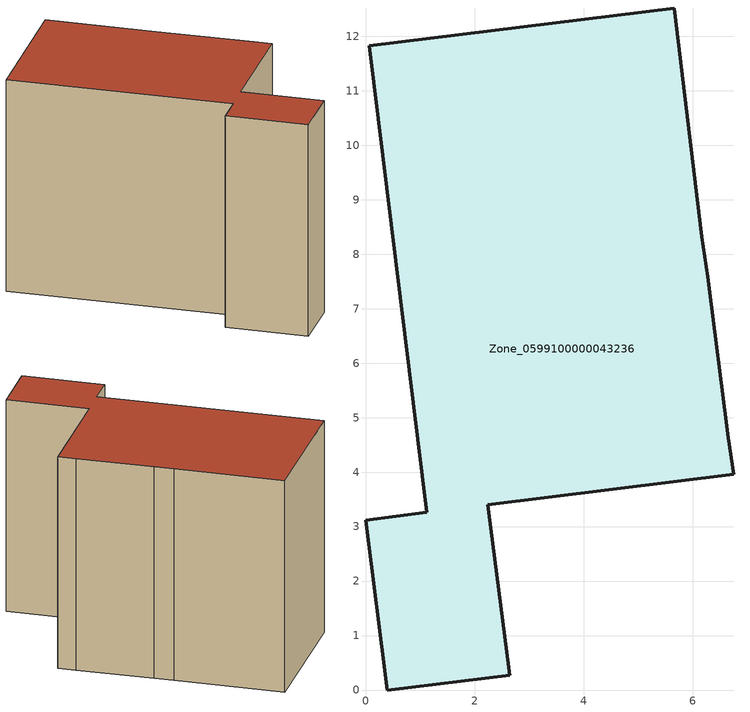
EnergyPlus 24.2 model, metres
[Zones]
Zone_0599100000043236
 floor ground (C_G): 6.28,7.59 6.65,4.63 6.75,3.96 2.24,3.4 2.64,0.27 0.39,0 0,3.12 1.12,3.26 0.06,11.83 5.66,12.52 6.17,8.32 z0
 wall outside (C_F): 1.12,3.26 0,3.12 0.39,0 2.64,0.27 2.24,3.4 6.75,3.96 6.65,4.63 6.28,7.59 6.17,8.32 5.66,12.52 0.06,11.83 1.12,3.26 z0:8.51
 roof outside (C_R): 6.65,4.63 6.28,7.59 6.17,8.32 5.66,12.52 0.06,11.83 1.12,3.26 0,3.12 0.39,0 2.64,0.27 2.24,3.4 6.75,3.96 z8.51
[BUILDING]
Pand.0599100000043236: North Axis=0; Terrain=City; Loads Convergence Tolerance Value=0.04; Temperature Convergence Tolerance Value=0.4; Solar Distribution=FullExterior; Maximum Number of Warmup Days=25; Minimum Number of Warmup Days=1
[Site:Location]
Rotterdam.The.Hague.AP_ZH_NLD Design_Conditions: Latitude=51.96; Longitude=4.45; Time Zone=1; Elevation=-4.5
[SITE:GROUNDTEMPERATURE:BUILDINGSURFACE]
18, 18, 18, 18, 18, 18, 18, 18, 18, 18, 18, 18
[MATERIAL] Thermal Absorptance=0.9; Solar Absorptance=0.7; Visible Absorptance=0.7
Name | Roughness | Thickness | Conductivity | Density | Specific Heat
G.TC.1975-1991 | MediumSmooth | 0.15 | 0.288461 | 540 | 1210
F.TC.1975-1991 | Rough | 0.3 | 0.230769 | 1920 | 840
R.TC.1975-1991 | MediumRough | 0.2 | 0.153846 | 1500 | 1000
[CONSTRUCTION]
C_G: G.TC.1975-1991
C_F: F.TC.1975-1991
C_R: R.TC.1975-1991
[ZONE]
Zone_0599100000043236: Type=1; Multiplier=1; Ceiling Height=Autocalculate; Volume=Autocalculate; Floor Area=autocalculate; Part of Total Floor Area=Yes
[ZONEINFILTRATION:DESIGNFLOWRATE]
Infil_Zone_0599100000043236: Zone or ZoneList or Space or SpaceList=Zone_0599100000043236; Schedule=AlwaysOn; Design Flow Rate Calculation Method=Flow/Area; Flow Rate per Floor Area=0.003; Constant Term Coefficient=1; Temperature Term Coefficient=0; Velocity Term Coefficient=0; Velocity Squared Term Coefficient=0
[HVACTEMPLATE:ZONE:IDEALLOADSAIRSYSTEM]
Zone_0599100000043236: Maximum Heating Supply Air Temperature=50; Minimum Cooling Supply Air Temperature=13; Maximum Heating Supply Air Humidity Ratio=0.0156; Minimum Cooling Supply Air Humidity Ratio=0.0077; Heating Limit=NoLimit; Cooling Limit=NoLimit; Dehumidification Control Type=ConstantSensibleHeatRatio; Cooling Sensible Heat Ratio=0.7; Dehumidification Setpoint=60; Humidification Control Type=None; Humidification Setpoint=30; Outdoor Air Method=None; Outdoor Air Flow Rate per Person=0.00944; Outdoor Air Flow Rate per Zone Floor Area=0; Outdoor Air Flow Rate per Zone=0; Demand Controlled Ventilation Type=None; Outdoor Air Economizer Type=NoEconomizer; Heat Recovery Type=None; Sensible Heat Recovery Effectiveness=0.7; Latent Heat Recovery Effectiveness=0.65
[ZONECONTROL:THERMOSTAT]
ThermostatControl_Zone_0599100000043236: Zone or ZoneList=Zone_0599100000043236; Control Type Schedule=DualSetpointControlType; Control 1=Thermostat_Zone_0599100000043236; Temperature Difference Between Cutout And Setpoint=0
[THERMOSTATSETPOINT:DUALSETPOINT]
Thermostat_Zone_0599100000043236: Heating Setpoint Temperature Schedule=HeatingSetpoint_Zone_0599100000043236; Cooling Setpoint Temperature Schedule=CoolingSetpoint_Zone_0599100000043236
[SCHEDULE:COMPACT]
HeatingSetpoint_Zone_0599100000043236: Through: 12/31, For: AllDays, Until: 24:00, 21
CoolingSetpoint_Zone_0599100000043236: Through: 12/31, For: AllDays, Until: 24:00, 24
DualSetpointControlType: Through: 12/31, For: AllDays, Until: 24:00, 4
AlwaysOn: Through: 12/31, For: AllDays, Until: 24:00, 1
